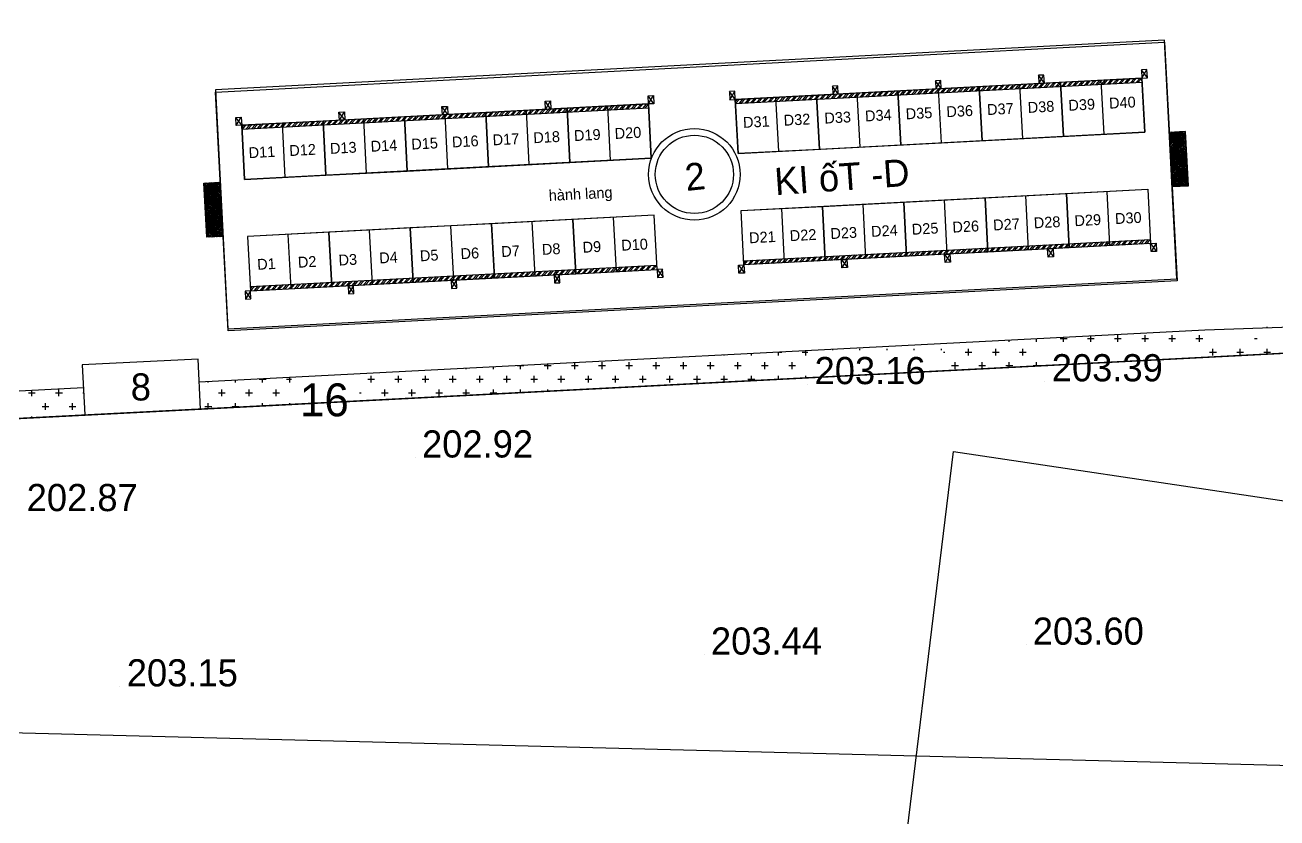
# Model space of a CAD drawing. Extents: x -31423 to 1909503, y -2344077 to 1640342.
# Drawn here: x 66375 to 112482, y -386325 to -357135 of the extents above; entities that cross this region are included whole.
import ezdxf

# ---------------------------------------------------------------- set-up
doc = ezdxf.new("R2010")
doc.units = 0
for name, color, linetype in [('Level 1', 7, 'Continuous'), ('Level 10', 7, 'Continuous'), ('Level 13', 7, 'Continuous'), ('Level 14', 7, 'Continuous'), ('Level 15', 7, 'Continuous'), ('Level 16', 7, 'Continuous'), ('Level 17', 7, 'Continuous'), ('Level 18', 7, 'Continuous'), ('Level 19', 7, 'Continuous'), ('Level 2', 7, 'Continuous'), ('Level 20', 7, 'Continuous'), ('Level 36', 7, 'Continuous')]:
    doc.layers.add(name, color=color, linetype=linetype)

# ---------------------------------------------------------------- blocks, each defined once
blk = doc.blocks.new('SC6460')
at = {"layer": 'Level 1'}
blk.add_line((0, 0), (0, 0), dxfattribs=at)
blk = doc.blocks.new('200300')
at = {"layer": 'Level 13'}
for p, q in [((-1000, 1500), (-1000, -1500)), ((1000, 1500), (-1000, 1500)), ((1000, 1500), (-1000, -1500)), ((-1000, 1500), (1000, -1500)), ((1000, -1500), (1000, 1500)), ((-1000, -1500), (1000, -1500))]:
    blk.add_line(p, q, dxfattribs=at)
at = {"layer": 'Level 18'}
for p, q in [((1000, 1500), (-1000, 1500)), ((-1000, 1500), (-1000, -1500)), ((1000, -1500), (1000, 1500)), ((-1000, -1500), (1000, -1500))]:
    blk.add_line(p, q, dxfattribs=at)
blk = doc.blocks.new('A$C074')
at = {"layer": 'Level 14'}
for p, q in [((0, 53.36), (0.64, 54)), ((0, 53.93), (0.07, 54)), ((0.31, 52.55), (0, 52.86)), ((0, 52.23), (0.31, 52.55)), ((0.03, 52.26), (0, 52.29)), ((0, 51.67), (0.6, 52.26)), ((0, 51.1), (0.88, 51.98)), ((0, 50.54), (1.16, 51.7)), ((0, 49.97), (1.44, 51.41)), ((0.03, 52.83), (1.2, 54)), ((0.03, 49.43), (1.73, 51.13)), ((0.31, 52.55), (1.77, 54)), ((2.01, 50.85), (0.31, 52.55)), ((0.31, 49.15), (2.01, 50.85)), ((2.29, 51.13), (0.6, 52.83)), ((2.58, 51.41), (0.88, 53.11)), ((2.86, 51.7), (1.16, 53.39)), ((3.14, 51.98), (1.44, 53.68)), ((3.42, 52.26), (1.73, 53.96)), ((2.01, 50.85), (3.71, 52.55)), ((3.71, 49.15), (2.01, 50.85)), ((3.71, 52.55), (2.25, 54)), ((2.29, 53.96), (2.33, 54)), ((2.29, 50.57), (3.99, 52.26)), ((2.58, 53.68), (2.9, 54)), ((2.58, 50.28), (4.27, 51.98)), ((2.86, 53.39), (3.46, 54)), ((2.86, 50), (4.56, 51.7)), ((3.14, 53.11), (4.03, 54)), ((3.14, 49.72), (4.84, 51.41)), ((3.42, 52.83), (4.6, 54)), ((3.42, 49.43), (5.12, 51.13)), ((3.71, 52.55), (5.16, 54)), ((5.4, 50.85), (3.71, 52.55)), ((3.71, 49.15), (5.4, 50.85)), ((5.69, 51.13), (3.99, 52.83)), ((5.97, 51.41), (4.27, 53.11)), ((6, 51.95), (4.56, 53.39)), ((6, 52.51), (4.84, 53.68)), ((6, 53.08), (5.12, 53.96)), ((5.4, 50.85), (6, 51.44)), ((6, 50.25), (5.4, 50.85)), ((6, 53.65), (5.65, 54)), ((5.69, 53.96), (5.73, 54)), ((5.69, 50.57), (6, 50.88)), ((5.97, 53.68), (6, 53.71)), ((356, 53.65), (356.35, 54)), ((356, 53.08), (356.88, 53.96)), ((356.03, 53.68), (356, 53.71)), ((356, 52.51), (357.16, 53.68)), ((356, 51.95), (357.45, 53.39)), ((356.6, 50.85), (356, 51.44)), ((356.31, 50.57), (356, 50.88)), ((356, 50.25), (356.6, 50.85)), ((356.03, 51.41), (357.73, 53.11)), ((356.31, 53.96), (356.27, 54)), ((356.31, 51.13), (358.01, 52.83)), ((356.6, 50.85), (358.29, 52.55)), ((358.29, 49.15), (356.6, 50.85)), ((358.29, 52.55), (356.84, 54)), ((358.58, 49.43), (356.88, 51.13)), ((358.86, 49.72), (357.16, 51.41)), ((358.58, 52.83), (357.4, 54)), ((359.14, 50), (357.45, 51.7)), ((359.43, 50.28), (357.73, 51.98)), ((358.86, 53.11), (357.97, 54)), ((359.71, 50.57), (358.01, 52.26)), ((358.29, 52.55), (359.75, 54)), ((359.99, 50.85), (358.29, 52.55)), ((358.29, 49.15), (359.99, 50.85)), ((359.14, 53.39), (358.54, 54)), ((358.58, 52.26), (360.27, 53.96)), ((358.86, 51.98), (360.56, 53.68)), ((359.43, 53.68), (359.1, 54)), ((359.14, 51.7), (360.84, 53.39)), ((359.43, 51.41), (361.12, 53.11)), ((359.71, 53.96), (359.67, 54)), ((359.71, 51.13), (361.41, 52.83)), ((359.99, 50.85), (361.69, 52.55)), ((361.69, 49.15), (359.99, 50.85)), ((361.69, 52.55), (360.23, 54)), ((361.97, 49.43), (360.27, 51.13)), ((362, 49.97), (360.56, 51.41)), ((361.97, 52.83), (360.8, 54)), ((362, 50.54), (360.84, 51.7)), ((362, 51.1), (361.12, 51.98)), ((362, 53.36), (361.36, 54)), ((362, 51.67), (361.41, 52.26)), ((361.69, 52.55), (362, 52.86)), ((362, 52.23), (361.69, 52.55)), ((362, 53.93), (361.93, 54)), ((361.97, 52.26), (362, 52.29)), ((0.31, 49.15), (0, 49.46)), ((0, 48.84), (0.31, 49.15)), ((0.03, 48.87), (0, 48.9)), ((0, 48.27), (0.6, 48.87)), ((0, 47.71), (0.88, 48.59)), ((0, 47.14), (1.16, 48.3)), ((0, 46.58), (1.44, 48.02)), ((0.03, 46.04), (1.73, 47.74)), ((2.01, 47.45), (0.31, 49.15)), ((0.31, 45.76), (2.01, 47.45)), ((2.29, 47.74), (0.6, 49.43)), ((2.58, 48.02), (0.88, 49.72)), ((2.58, 44.63), (0.88, 46.32)), ((2.86, 48.3), (1.16, 50)), ((2.86, 44.91), (1.16, 46.61)), ((3.14, 48.59), (1.44, 50.28)), ((3.14, 45.19), (1.44, 46.89)), ((3.42, 48.87), (1.73, 50.57)), ((3.42, 45.47), (1.73, 47.17)), ((2.01, 47.45), (3.71, 49.15)), ((3.71, 45.76), (2.01, 47.45)), ((2.29, 47.17), (3.99, 48.87)), ((2.58, 46.89), (4.27, 48.59)), ((2.86, 46.61), (4.56, 48.3)), ((3.14, 46.32), (4.84, 48.02)), ((3.42, 46.04), (5.12, 47.74)), ((5.4, 47.45), (3.71, 49.15)), ((3.71, 45.76), (5.4, 47.45)), ((5.69, 47.74), (3.99, 49.43)), ((5.97, 48.02), (4.27, 49.72)), ((5.97, 44.63), (4.27, 46.32)), ((6, 48.55), (4.56, 50)), ((6, 45.16), (4.56, 46.61)), ((6, 49.12), (4.84, 50.28)), ((6, 45.73), (4.84, 46.89)), ((6, 49.69), (5.12, 50.57)), ((6, 46.29), (5.12, 47.17)), ((5.4, 47.45), (6, 48.05)), ((6, 46.86), (5.4, 47.45)), ((5.69, 47.17), (6, 47.48)), ((5.97, 50.28), (6, 50.31)), ((5.97, 46.89), (6, 46.92)), ((356, 49.69), (356.88, 50.57)), ((356.03, 50.28), (356, 50.31)), ((356, 49.12), (357.16, 50.28)), ((356, 48.55), (357.45, 50)), ((356.6, 47.45), (356, 48.05)), ((356.31, 47.17), (356, 47.48)), ((356, 46.86), (356.6, 47.45)), ((356, 46.29), (356.88, 47.17)), ((356.03, 46.89), (356, 46.92)), ((356, 45.73), (357.16, 46.89)), ((356, 45.16), (357.45, 46.61)), ((356.03, 48.02), (357.73, 49.72)), ((356.03, 44.63), (357.73, 46.32)), ((356.31, 47.74), (358.01, 49.43)), ((356.6, 47.45), (358.29, 49.15)), ((358.29, 45.76), (356.6, 47.45)), ((358.58, 46.04), (356.88, 47.74)), ((358.86, 46.32), (357.16, 48.02)), ((359.14, 46.61), (357.45, 48.3)), ((359.43, 46.89), (357.73, 48.59)), ((359.71, 47.17), (358.01, 48.87)), ((359.99, 47.45), (358.29, 49.15)), ((358.29, 45.76), (359.99, 47.45)), ((358.58, 48.87), (360.27, 50.57)), ((358.58, 45.47), (360.27, 47.17)), ((358.86, 48.59), (360.56, 50.28)), ((358.86, 45.19), (360.56, 46.89)), ((359.14, 48.3), (360.84, 50)), ((359.14, 44.91), (360.84, 46.61)), ((359.43, 48.02), (361.12, 49.72)), ((359.43, 44.63), (361.12, 46.32)), ((359.71, 47.74), (361.41, 49.43)), ((359.99, 47.45), (361.69, 49.15)), ((361.69, 45.76), (359.99, 47.45)), ((361.97, 46.04), (360.27, 47.74)), ((362, 46.58), (360.56, 48.02)), ((362, 47.14), (360.84, 48.3)), ((362, 47.71), (361.12, 48.59)), ((362, 48.27), (361.41, 48.87)), ((361.69, 49.15), (362, 49.46)), ((362, 48.84), (361.69, 49.15)), ((361.97, 48.87), (362, 48.9)), ((0.31, 45.76), (0, 46.07)), ((0, 45.44), (0.31, 45.76)), ((0.03, 45.47), (0, 45.5)), ((0, 44.88), (0.6, 45.47)), ((0, 44.31), (0.88, 45.19)), ((0, 43.75), (1.16, 44.91)), ((0, 43.18), (1.44, 44.63)), ((0.31, 42.36), (0, 42.68)), ((0, 42.05), (0.31, 42.36)), ((0.03, 42.08), (0, 42.11)), ((0, 41.48), (0.6, 42.08)), ((0, 40.92), (0.88, 41.8)), ((0, 40.35), (1.16, 41.51)), ((0.03, 42.65), (1.73, 44.34)), ((2.01, 44.06), (0.31, 45.76)), ((0.31, 42.36), (2.01, 44.06)), ((2.01, 40.67), (0.31, 42.36)), ((2.29, 44.34), (0.6, 46.04)), ((2.29, 40.95), (0.6, 42.65)), ((2.58, 41.23), (0.88, 42.93)), ((2.86, 41.51), (1.16, 43.21)), ((3.14, 41.8), (1.44, 43.49)), ((3.42, 42.08), (1.73, 43.78)), ((2.01, 44.06), (3.71, 45.76)), ((3.71, 42.36), (2.01, 44.06)), ((2.01, 40.67), (3.71, 42.36)), ((2.29, 43.78), (3.99, 45.47)), ((2.29, 40.38), (3.99, 42.08)), ((2.58, 43.49), (4.27, 45.19)), ((2.58, 40.1), (4.27, 41.8)), ((2.86, 43.21), (4.56, 44.91)), ((2.86, 39.82), (4.56, 41.51)), ((3.14, 42.93), (4.84, 44.63)), ((3.42, 42.65), (5.12, 44.34)), ((5.4, 44.06), (3.71, 45.76)), ((3.71, 42.36), (5.4, 44.06)), ((5.4, 40.67), (3.71, 42.36)), ((5.69, 44.34), (3.99, 46.04)), ((5.69, 40.95), (3.99, 42.65)), ((5.97, 41.23), (4.27, 42.93)), ((6, 41.77), (4.56, 43.21)), ((6, 42.33), (4.84, 43.49)), ((6, 42.9), (5.12, 43.78)), ((5.4, 44.06), (6, 44.66)), ((6, 43.46), (5.4, 44.06)), ((5.69, 43.78), (6, 44.09)), ((5.97, 43.49), (6, 43.53)), ((356.6, 44.06), (356, 44.66)), ((356.31, 43.78), (356, 44.09)), ((356, 43.46), (356.6, 44.06)), ((356, 42.9), (356.88, 43.78)), ((356.03, 43.49), (356, 43.53)), ((356, 42.33), (357.16, 43.49)), ((356, 41.77), (357.45, 43.21)), ((356.03, 41.23), (357.73, 42.93)), ((356.31, 44.34), (358.01, 46.04)), ((356.31, 40.95), (358.01, 42.65)), ((356.6, 44.06), (358.29, 45.76)), ((358.29, 42.36), (356.6, 44.06)), ((356.6, 40.67), (358.29, 42.36)), ((358.58, 42.65), (356.88, 44.34)), ((358.86, 42.93), (357.16, 44.63)), ((359.14, 43.21), (357.45, 44.91)), ((359.14, 39.82), (357.45, 41.51)), ((359.43, 43.49), (357.73, 45.19)), ((359.43, 40.1), (357.73, 41.8)), ((359.71, 43.78), (358.01, 45.47)), ((359.71, 40.38), (358.01, 42.08)), ((359.99, 44.06), (358.29, 45.76)), ((358.29, 42.36), (359.99, 44.06)), ((359.99, 40.67), (358.29, 42.36)), ((358.58, 42.08), (360.27, 43.78)), ((358.86, 41.8), (360.56, 43.49)), ((359.14, 41.51), (360.84, 43.21)), ((359.43, 41.23), (361.12, 42.93)), ((359.71, 44.34), (361.41, 46.04)), ((359.71, 40.95), (361.41, 42.65)), ((359.99, 44.06), (361.69, 45.76)), ((361.69, 42.36), (359.99, 44.06)), ((359.99, 40.67), (361.69, 42.36)), ((361.97, 42.65), (360.27, 44.34)), ((362, 43.18), (360.56, 44.63)), ((362, 43.75), (360.84, 44.91)), ((362, 40.35), (360.84, 41.51)), ((362, 44.31), (361.12, 45.19)), ((362, 40.92), (361.12, 41.8)), ((362, 44.88), (361.41, 45.47)), ((362, 41.48), (361.41, 42.08)), ((361.69, 45.76), (362, 46.07)), ((362, 45.44), (361.69, 45.76)), ((361.69, 42.36), (362, 42.68)), ((362, 42.05), (361.69, 42.36)), ((361.97, 45.47), (362, 45.5)), ((361.97, 42.08), (362, 42.11)), ((0, 39.79), (1.44, 41.23)), ((0.31, 38.97), (0, 39.28)), ((0, 38.66), (0.31, 38.97)), ((0.03, 38.69), (0, 38.72)), ((0, 38.09), (0.6, 38.69)), ((0, 37.53), (0.88, 38.4)), ((0, 36.96), (1.16, 38.12)), ((0, 36.39), (1.44, 37.84)), ((0.03, 39.25), (1.73, 40.95)), ((0.03, 35.86), (1.73, 37.55)), ((0.31, 38.97), (2.01, 40.67)), ((2.01, 37.27), (0.31, 38.97)), ((0.31, 35.57), (2.01, 37.27)), ((2.29, 37.55), (0.6, 39.25)), ((2.58, 37.84), (0.88, 39.53)), ((2.86, 38.12), (1.16, 39.82)), ((3.14, 38.4), (1.44, 40.1)), ((3.42, 38.69), (1.73, 40.38)), ((3.42, 35.29), (1.73, 36.99)), ((3.71, 38.97), (2.01, 40.67)), ((2.01, 37.27), (3.71, 38.97)), ((3.71, 35.57), (2.01, 37.27)), ((2.29, 36.99), (3.99, 38.69)), ((2.58, 36.71), (4.27, 38.4)), ((2.86, 36.42), (4.56, 38.12)), ((3.14, 39.53), (4.84, 41.23)), ((3.14, 36.14), (4.84, 37.84)), ((3.42, 39.25), (5.12, 40.95)), ((3.42, 35.86), (5.12, 37.55)), ((3.71, 38.97), (5.4, 40.67)), ((5.4, 37.27), (3.71, 38.97)), ((3.71, 35.57), (5.4, 37.27)), ((5.69, 37.55), (3.99, 39.25)), ((5.97, 37.84), (4.27, 39.53)), ((6, 38.37), (4.56, 39.82)), ((6, 38.94), (4.84, 40.1)), ((6, 39.5), (5.12, 40.38)), ((6, 36.11), (5.12, 36.99)), ((5.4, 40.67), (6, 41.26)), ((6, 40.07), (5.4, 40.67)), ((5.4, 37.27), (6, 37.87)), ((6, 36.68), (5.4, 37.27)), ((5.69, 40.38), (6, 40.7)), ((5.69, 36.99), (6, 37.3)), ((5.97, 40.1), (6, 40.13)), ((356.6, 40.67), (356, 41.26)), ((356.31, 40.38), (356, 40.7)), ((356, 40.07), (356.6, 40.67)), ((356, 39.5), (356.88, 40.38)), ((356.03, 40.1), (356, 40.13)), ((356, 38.94), (357.16, 40.1)), ((356, 38.37), (357.45, 39.82)), ((356.6, 37.27), (356, 37.87)), ((356.31, 36.99), (356, 37.3)), ((356, 36.68), (356.6, 37.27)), ((356, 36.11), (356.88, 36.99)), ((356.03, 37.84), (357.73, 39.53)), ((356.31, 37.55), (358.01, 39.25)), ((358.29, 38.97), (356.6, 40.67)), ((356.6, 37.27), (358.29, 38.97)), ((358.29, 35.57), (356.6, 37.27)), ((358.58, 39.25), (356.88, 40.95)), ((358.58, 35.86), (356.88, 37.55)), ((358.86, 39.53), (357.16, 41.23)), ((358.86, 36.14), (357.16, 37.84)), ((359.14, 36.42), (357.45, 38.12)), ((359.43, 36.71), (357.73, 38.4)), ((359.71, 36.99), (358.01, 38.69)), ((358.29, 38.97), (359.99, 40.67)), ((359.99, 37.27), (358.29, 38.97)), ((358.29, 35.57), (359.99, 37.27)), ((358.58, 38.69), (360.27, 40.38)), ((358.58, 35.29), (360.27, 36.99)), ((358.86, 38.4), (360.56, 40.1)), ((359.14, 38.12), (360.84, 39.82)), ((359.43, 37.84), (361.12, 39.53)), ((359.71, 37.55), (361.41, 39.25)), ((361.69, 38.97), (359.99, 40.67)), ((359.99, 37.27), (361.69, 38.97)), ((361.69, 35.57), (359.99, 37.27)), ((361.97, 39.25), (360.27, 40.95)), ((361.97, 35.86), (360.27, 37.55)), ((362, 39.79), (360.56, 41.23)), ((362, 36.39), (360.56, 37.84)), ((362, 36.96), (360.84, 38.12)), ((362, 37.53), (361.12, 38.4)), ((362, 38.09), (361.41, 38.69)), ((361.69, 38.97), (362, 39.28)), ((362, 38.66), (361.69, 38.97)), ((361.97, 38.69), (362, 38.72)), ((0.31, 35.57), (0, 35.89)), ((0, 35.26), (0.31, 35.57)), ((0.03, 35.29), (0, 35.32)), ((0, 34.7), (0.6, 35.29)), ((0, 34.13), (0.88, 35.01)), ((1.89, 34), (0.31, 35.57)), ((0.44, 34), (1.16, 34.73)), ((2.29, 34.16), (0.6, 35.86)), ((2.58, 34.44), (0.88, 36.14)), ((1, 34), (1.44, 34.44)), ((2.86, 34.73), (1.16, 36.42)), ((3.14, 35.01), (1.44, 36.71)), ((1.57, 34), (1.73, 34.16)), ((2.13, 34), (3.71, 35.57)), ((2.7, 34), (3.99, 35.29)), ((3.26, 34), (4.27, 35.01)), ((5.28, 34), (3.71, 35.57)), ((3.83, 34), (4.56, 34.73)), ((5.69, 34.16), (3.99, 35.86)), ((5.97, 34.44), (4.27, 36.14)), ((4.39, 34), (4.84, 34.44)), ((6, 34.98), (4.56, 36.42)), ((6, 35.54), (4.84, 36.71)), ((4.96, 34), (5.12, 34.16)), ((5.53, 34), (6, 34.47)), ((5.97, 36.71), (6, 36.74)), ((356.03, 36.71), (356, 36.74)), ((356, 35.54), (357.16, 36.71)), ((356, 34.98), (357.45, 36.42)), ((356.47, 34), (356, 34.47)), ((356.03, 34.44), (357.73, 36.14)), ((356.31, 34.16), (358.01, 35.86)), ((356.72, 34), (358.29, 35.57)), ((357.04, 34), (356.88, 34.16)), ((357.61, 34), (357.16, 34.44)), ((358.17, 34), (357.45, 34.73)), ((358.74, 34), (357.73, 35.01)), ((359.3, 34), (358.01, 35.29)), ((359.87, 34), (358.29, 35.57)), ((358.86, 35.01), (360.56, 36.71)), ((359.14, 34.73), (360.84, 36.42)), ((359.43, 34.44), (361.12, 36.14)), ((359.71, 34.16), (361.41, 35.86)), ((360.11, 34), (361.69, 35.57)), ((360.43, 34), (360.27, 34.16)), ((361, 34), (360.56, 34.44)), ((361.57, 34), (360.84, 34.73)), ((362, 34.13), (361.12, 35.01)), ((362, 34.7), (361.41, 35.29)), ((361.69, 35.57), (362, 35.89)), ((362, 35.26), (361.69, 35.57)), ((361.97, 35.29), (362, 35.32))]:
    blk.add_line(p, q, dxfattribs=at)
at = {"layer": 'Level 15'}
blk.add_lwpolyline([(6, 88), (6, 0), (356, 0), (356, 88)], close=True, dxfattribs=at)
for points in [[(6, 34), (0, 34), (0, 54), (6, 54)], [(356, 34), (362, 34), (362, 54), (356, 54)]]:
    blk.add_lwpolyline(points, dxfattribs=at)
at = {"layer": 'Level 16'}
for p, q in [((30, 54.5), (30, 74.5)), ((60, 54.5), (60, 74.5)), ((90, 54.5), (90, 74.5)), ((120, 54.5), (120, 74.5)), ((150, 54.5), (150, 74.5)), ((212, 54.5), (212, 74.5)), ((242, 54.5), (242, 74.5)), ((272, 54.5), (272, 74.5)), ((302, 54.5), (302, 74.5)), ((332, 54.5), (332, 74.5)), ((30, 13.5), (30, 33.5)), ((60, 13.5), (60, 33.5)), ((90, 13.5), (90, 33.5)), ((120, 13.5), (120, 33.5)), ((150, 13.5), (150, 33.5)), ((212, 13.5), (212, 33.5)), ((242, 13.5), (242, 33.5)), ((272, 13.5), (272, 33.5)), ((302, 13.5), (302, 33.5)), ((332, 13.5), (332, 33.5))]:
    blk.add_line(p, q, dxfattribs=at)
for points in [[(45, 54.5), (45, 74.5), (15, 74.5), (15, 54.5)], [(75, 54.5), (75, 74.5), (45, 74.5), (45, 54.5)], [(105, 54.5), (105, 74.5), (75, 74.5), (75, 54.5)], [(135, 54.5), (135, 74.5), (105, 74.5), (105, 54.5)], [(165, 54.5), (165, 74.5), (135, 74.5), (135, 54.5)], [(197, 54.5), (197, 74.5), (227, 74.5), (227, 54.5)], [(227, 54.5), (227, 74.5), (257, 74.5), (257, 54.5)], [(257, 54.5), (257, 74.5), (287, 74.5), (287, 54.5)], [(287, 54.5), (287, 74.5), (317, 74.5), (317, 54.5)], [(317, 54.5), (317, 74.5), (347, 74.5), (347, 54.5)], [(45, 13.5), (45, 33.5), (15, 33.5), (15, 13.5)], [(75, 13.5), (75, 33.5), (45, 33.5), (45, 13.5)], [(105, 13.5), (105, 33.5), (75, 33.5), (75, 13.5)], [(135, 13.5), (135, 33.5), (105, 33.5), (105, 13.5)], [(165, 13.5), (165, 33.5), (135, 33.5), (135, 13.5)], [(197, 13.5), (197, 33.5), (227, 33.5), (227, 13.5)], [(227, 13.5), (227, 33.5), (257, 33.5), (257, 13.5)], [(257, 13.5), (257, 33.5), (287, 33.5), (287, 13.5)], [(287, 13.5), (287, 33.5), (317, 33.5), (317, 13.5)], [(317, 13.5), (317, 33.5), (347, 33.5), (347, 13.5)]]:
    blk.add_lwpolyline(points, close=True, dxfattribs=at)
for points in [[(3.75, 54), (0.75, 44), (3.75, 34)], [(5.25, 54), (2.25, 44), (5.25, 34)], [(356.75, 54), (359.75, 44), (356.75, 34)], [(358.25, 54), (361.25, 44), (358.25, 34)]]:
    blk.add_lwpolyline(points, dxfattribs=at)
at = {"layer": 'Level 17'}
for p, q in [((15, 73.67), (15.83, 74.5)), ((15.04, 73), (16.54, 74.5)), ((16.45, 73), (17.95, 74.5)), ((17.16, 73), (18.66, 74.5)), ((18.57, 73), (20.07, 74.5)), ((19.28, 73), (20.78, 74.5)), ((20.69, 73), (22.19, 74.5)), ((21.4, 73), (22.9, 74.5)), ((22.82, 73), (24.32, 74.5)), ((23.52, 73), (25.02, 74.5)), ((24.94, 73), (26.44, 74.5)), ((25.64, 73), (27.14, 74.5)), ((27.06, 73), (28.56, 74.5)), ((27.77, 73), (29.27, 74.5)), ((29.18, 73), (30.68, 74.5)), ((29.89, 73), (31.39, 74.5)), ((31.3, 73), (32.8, 74.5)), ((32.01, 73), (33.51, 74.5)), ((33.42, 73), (34.92, 74.5)), ((34.13, 73), (35.63, 74.5)), ((35.54, 73), (37.04, 74.5)), ((36.25, 73), (37.75, 74.5)), ((37.66, 73), (39.16, 74.5)), ((38.37, 73), (39.87, 74.5)), ((39.79, 73), (41.29, 74.5)), ((40.49, 73), (41.99, 74.5)), ((41.91, 73), (43.41, 74.5)), ((42.61, 73), (44.11, 74.5)), ((44.03, 73), (45.53, 74.5)), ((44.74, 73), (46.24, 74.5)), ((46.15, 73), (47.65, 74.5)), ((46.86, 73), (48.36, 74.5)), ((48.27, 73), (49.77, 74.5)), ((48.98, 73), (50.48, 74.5)), ((50.39, 73), (51.89, 74.5)), ((51.1, 73), (52.6, 74.5)), ((52.51, 73), (54.01, 74.5)), ((53.22, 73), (54.72, 74.5)), ((54.64, 73), (56.14, 74.5)), ((55.34, 73), (56.84, 74.5)), ((56.76, 73), (58.26, 74.5)), ((57.46, 73), (58.96, 74.5)), ((58.88, 73), (60.38, 74.5)), ((59.58, 73), (61.08, 74.5)), ((61, 73), (62.5, 74.5)), ((61.71, 73), (63.21, 74.5)), ((63.12, 73), (64.62, 74.5)), ((63.83, 73), (65.33, 74.5)), ((65.24, 73), (66.74, 74.5)), ((65.95, 73), (67.45, 74.5)), ((67.36, 73), (68.86, 74.5)), ((68.07, 73), (69.57, 74.5)), ((69.48, 73), (70.98, 74.5)), ((70.19, 73), (71.69, 74.5)), ((71.61, 73), (73.11, 74.5)), ((72.31, 73), (73.81, 74.5)), ((73.73, 73), (75.23, 74.5)), ((74.43, 73), (75.93, 74.5)), ((75.85, 73), (77.35, 74.5)), ((76.56, 73), (78.06, 74.5)), ((77.97, 73), (79.47, 74.5)), ((78.68, 73), (80.18, 74.5)), ((80.09, 73), (81.59, 74.5)), ((80.8, 73), (82.3, 74.5)), ((82.21, 73), (83.71, 74.5)), ((82.92, 73), (84.42, 74.5)), ((84.33, 73), (85.83, 74.5)), ((85.04, 73), (86.54, 74.5)), ((86.46, 73), (87.96, 74.5)), ((87.16, 73), (88.66, 74.5)), ((88.58, 73), (90.08, 74.5)), ((89.28, 73), (90.78, 74.5)), ((90.7, 73), (92.2, 74.5)), ((91.4, 73), (92.9, 74.5)), ((92.82, 73), (94.32, 74.5)), ((93.53, 73), (95.03, 74.5)), ((94.94, 73), (96.44, 74.5)), ((95.65, 73), (97.15, 74.5)), ((97.06, 73), (98.56, 74.5)), ((97.77, 73), (99.27, 74.5)), ((99.18, 73), (100.68, 74.5)), ((99.89, 73), (101.39, 74.5)), ((101.3, 73), (102.8, 74.5)), ((102.01, 73), (103.51, 74.5)), ((103.43, 73), (104.93, 74.5)), ((104.13, 73), (105.63, 74.5)), ((105.55, 73), (107.05, 74.5)), ((106.25, 73), (107.75, 74.5)), ((107.67, 73), (109.17, 74.5)), ((108.38, 73), (109.88, 74.5)), ((109.79, 73), (111.29, 74.5)), ((110.5, 73), (112, 74.5)), ((111.91, 73), (113.41, 74.5)), ((112.62, 73), (114.12, 74.5)), ((114.03, 73), (115.53, 74.5)), ((114.74, 73), (116.24, 74.5)), ((116.15, 73), (117.65, 74.5)), ((116.86, 73), (118.36, 74.5)), ((118.27, 73), (119.77, 74.5)), ((118.98, 73), (120.48, 74.5)), ((120.4, 73), (121.9, 74.5)), ((121.1, 73), (122.6, 74.5)), ((122.52, 73), (124.02, 74.5)), ((123.22, 73), (124.72, 74.5)), ((124.64, 73), (126.14, 74.5)), ((125.35, 73), (126.85, 74.5)), ((126.76, 73), (128.26, 74.5)), ((127.47, 73), (128.97, 74.5)), ((128.88, 73), (130.38, 74.5)), ((129.59, 73), (131.09, 74.5)), ((131, 73), (132.5, 74.5)), ((131.71, 73), (133.21, 74.5)), ((133.12, 73), (134.62, 74.5)), ((133.83, 73), (135.33, 74.5)), ((135.25, 73), (136.75, 74.5)), ((135.95, 73), (137.45, 74.5)), ((137.37, 73), (138.87, 74.5)), ((138.07, 73), (139.57, 74.5)), ((139.49, 73), (140.99, 74.5)), ((140.2, 73), (141.7, 74.5)), ((141.61, 73), (143.11, 74.5)), ((142.32, 73), (143.82, 74.5)), ((143.73, 73), (145.23, 74.5)), ((144.44, 73), (145.94, 74.5)), ((145.85, 73), (147.35, 74.5)), ((146.56, 73), (148.06, 74.5)), ((147.97, 73), (149.47, 74.5)), ((148.68, 73), (150.18, 74.5)), ((150.09, 73), (151.59, 74.5)), ((150.8, 73), (152.3, 74.5)), ((152.22, 73), (153.72, 74.5)), ((152.92, 73), (154.42, 74.5)), ((154.34, 73), (155.84, 74.5)), ((155.04, 73), (156.54, 74.5)), ((156.46, 73), (157.96, 74.5)), ((157.17, 73), (158.67, 74.5)), ((158.58, 73), (160.08, 74.5)), ((159.29, 73), (160.79, 74.5)), ((160.7, 73), (162.2, 74.5)), ((161.41, 73), (162.91, 74.5)), ((162.82, 73), (164.32, 74.5)), ((163.53, 73), (165, 74.47)), ((197, 73.67), (197.83, 74.5)), ((197.04, 73), (198.54, 74.5)), ((198.45, 73), (199.95, 74.5)), ((199.16, 73), (200.66, 74.5)), ((200.57, 73), (202.07, 74.5)), ((201.28, 73), (202.78, 74.5)), ((202.69, 73), (204.19, 74.5)), ((203.4, 73), (204.9, 74.5)), ((204.82, 73), (206.32, 74.5)), ((205.52, 73), (207.02, 74.5)), ((206.94, 73), (208.44, 74.5)), ((207.64, 73), (209.14, 74.5)), ((209.06, 73), (210.56, 74.5)), ((209.77, 73), (211.27, 74.5)), ((211.18, 73), (212.68, 74.5)), ((211.89, 73), (213.39, 74.5)), ((213.3, 73), (214.8, 74.5)), ((214.01, 73), (215.51, 74.5)), ((215.42, 73), (216.92, 74.5)), ((216.13, 73), (217.63, 74.5)), ((217.54, 73), (219.04, 74.5)), ((218.25, 73), (219.75, 74.5)), ((219.66, 73), (221.16, 74.5)), ((220.37, 73), (221.87, 74.5)), ((221.79, 73), (223.29, 74.5)), ((222.49, 73), (223.99, 74.5)), ((223.91, 73), (225.41, 74.5)), ((224.61, 73), (226.11, 74.5)), ((226.03, 73), (227.53, 74.5)), ((226.74, 73), (228.24, 74.5)), ((228.15, 73), (229.65, 74.5)), ((228.86, 73), (230.36, 74.5)), ((230.27, 73), (231.77, 74.5)), ((230.98, 73), (232.48, 74.5)), ((232.39, 73), (233.89, 74.5)), ((233.1, 73), (234.6, 74.5)), ((234.51, 73), (236.01, 74.5)), ((235.22, 73), (236.72, 74.5)), ((236.64, 73), (238.14, 74.5)), ((237.34, 73), (238.84, 74.5)), ((238.76, 73), (240.26, 74.5)), ((239.46, 73), (240.96, 74.5)), ((240.88, 73), (242.38, 74.5)), ((241.58, 73), (243.08, 74.5)), ((243, 73), (244.5, 74.5)), ((243.71, 73), (245.21, 74.5)), ((245.12, 73), (246.62, 74.5)), ((245.83, 73), (247.33, 74.5)), ((247.24, 73), (248.74, 74.5)), ((247.95, 73), (249.45, 74.5)), ((249.36, 73), (250.86, 74.5)), ((250.07, 73), (251.57, 74.5)), ((251.48, 73), (252.98, 74.5)), ((252.19, 73), (253.69, 74.5)), ((253.61, 73), (255.11, 74.5)), ((254.31, 73), (255.81, 74.5)), ((255.73, 73), (257.23, 74.5)), ((256.43, 73), (257.93, 74.5)), ((257.85, 73), (259.35, 74.5)), ((258.56, 73), (260.06, 74.5)), ((259.97, 73), (261.47, 74.5)), ((260.68, 73), (262.18, 74.5)), ((262.09, 73), (263.59, 74.5)), ((262.8, 73), (264.3, 74.5)), ((264.21, 73), (265.71, 74.5)), ((264.92, 73), (266.42, 74.5)), ((266.33, 73), (267.83, 74.5)), ((267.04, 73), (268.54, 74.5)), ((268.46, 73), (269.96, 74.5)), ((269.16, 73), (270.66, 74.5)), ((270.58, 73), (272.08, 74.5)), ((271.28, 73), (272.78, 74.5)), ((272.7, 73), (274.2, 74.5)), ((273.4, 73), (274.9, 74.5)), ((274.82, 73), (276.32, 74.5)), ((275.53, 73), (277.03, 74.5)), ((276.94, 73), (278.44, 74.5)), ((277.65, 73), (279.15, 74.5)), ((279.06, 73), (280.56, 74.5)), ((279.77, 73), (281.27, 74.5)), ((281.18, 73), (282.68, 74.5)), ((281.89, 73), (283.39, 74.5)), ((283.3, 73), (284.8, 74.5)), ((284.01, 73), (285.51, 74.5)), ((285.43, 73), (286.93, 74.5)), ((286.13, 73), (287.63, 74.5)), ((287.55, 73), (289.05, 74.5)), ((288.25, 73), (289.75, 74.5)), ((289.67, 73), (291.17, 74.5)), ((290.38, 73), (291.88, 74.5)), ((291.79, 73), (293.29, 74.5)), ((292.5, 73), (294, 74.5)), ((293.91, 73), (295.41, 74.5)), ((294.62, 73), (296.12, 74.5)), ((296.03, 73), (297.53, 74.5)), ((296.74, 73), (298.24, 74.5)), ((298.15, 73), (299.65, 74.5)), ((298.86, 73), (300.36, 74.5)), ((300.27, 73), (301.77, 74.5)), ((300.98, 73), (302.48, 74.5)), ((302.4, 73), (303.9, 74.5)), ((303.1, 73), (304.6, 74.5)), ((304.52, 73), (306.02, 74.5)), ((305.22, 73), (306.72, 74.5)), ((306.64, 73), (308.14, 74.5)), ((307.35, 73), (308.85, 74.5)), ((308.76, 73), (310.26, 74.5)), ((309.47, 73), (310.97, 74.5)), ((310.88, 73), (312.38, 74.5)), ((311.59, 73), (313.09, 74.5)), ((313, 73), (314.5, 74.5)), ((313.71, 73), (315.21, 74.5)), ((315.12, 73), (316.62, 74.5)), ((315.83, 73), (317.33, 74.5)), ((317.25, 73), (318.75, 74.5)), ((317.95, 73), (319.45, 74.5)), ((319.37, 73), (320.87, 74.5)), ((320.07, 73), (321.57, 74.5)), ((321.49, 73), (322.99, 74.5)), ((322.2, 73), (323.7, 74.5)), ((323.61, 73), (325.11, 74.5)), ((324.32, 73), (325.82, 74.5)), ((325.73, 73), (327.23, 74.5)), ((326.44, 73), (327.94, 74.5)), ((327.85, 73), (329.35, 74.5)), ((328.56, 73), (330.06, 74.5)), ((329.97, 73), (331.47, 74.5)), ((330.68, 73), (332.18, 74.5)), ((332.09, 73), (333.59, 74.5)), ((332.8, 73), (334.3, 74.5)), ((334.22, 73), (335.72, 74.5)), ((334.92, 73), (336.42, 74.5)), ((336.34, 73), (337.84, 74.5)), ((337.04, 73), (338.54, 74.5)), ((338.46, 73), (339.96, 74.5)), ((339.17, 73), (340.67, 74.5)), ((340.58, 73), (342.08, 74.5)), ((341.29, 73), (342.79, 74.5)), ((342.7, 73), (344.2, 74.5)), ((343.41, 73), (344.91, 74.5)), ((344.82, 73), (346.32, 74.5)), ((345.53, 73), (347, 74.47)), ((165, 73), (15, 73)), ((164.94, 73), (165, 73.06)), ((197, 73), (347, 73)), ((346.94, 73), (347, 73.06)), ((15, 14.17), (15.83, 15)), ((165, 15), (15, 15)), ((15.04, 13.5), (16.54, 15)), ((16.45, 13.5), (17.95, 15)), ((17.16, 13.5), (18.66, 15)), ((18.57, 13.5), (20.07, 15)), ((19.28, 13.5), (20.78, 15)), ((20.69, 13.5), (22.19, 15)), ((21.4, 13.5), (22.9, 15)), ((22.82, 13.5), (24.32, 15)), ((23.52, 13.5), (25.02, 15)), ((24.94, 13.5), (26.44, 15)), ((25.64, 13.5), (27.14, 15)), ((27.06, 13.5), (28.56, 15)), ((27.77, 13.5), (29.27, 15)), ((29.18, 13.5), (30.68, 15)), ((29.89, 13.5), (31.39, 15)), ((31.3, 13.5), (32.8, 15)), ((32.01, 13.5), (33.51, 15)), ((33.42, 13.5), (34.92, 15)), ((34.13, 13.5), (35.63, 15)), ((35.54, 13.5), (37.04, 15)), ((36.25, 13.5), (37.75, 15)), ((37.66, 13.5), (39.16, 15)), ((38.37, 13.5), (39.87, 15)), ((39.79, 13.5), (41.29, 15)), ((40.49, 13.5), (41.99, 15)), ((41.91, 13.5), (43.41, 15)), ((42.61, 13.5), (44.11, 15)), ((44.03, 13.5), (45.53, 15)), ((44.74, 13.5), (46.24, 15)), ((46.15, 13.5), (47.65, 15)), ((46.86, 13.5), (48.36, 15)), ((48.27, 13.5), (49.77, 15)), ((48.98, 13.5), (50.48, 15)), ((50.39, 13.5), (51.89, 15)), ((51.1, 13.5), (52.6, 15)), ((52.51, 13.5), (54.01, 15)), ((53.22, 13.5), (54.72, 15)), ((54.64, 13.5), (56.14, 15)), ((55.34, 13.5), (56.84, 15)), ((56.76, 13.5), (58.26, 15)), ((57.46, 13.5), (58.96, 15)), ((58.88, 13.5), (60.38, 15)), ((59.58, 13.5), (61.08, 15)), ((61, 13.5), (62.5, 15)), ((61.71, 13.5), (63.21, 15)), ((63.12, 13.5), (64.62, 15)), ((63.83, 13.5), (65.33, 15)), ((65.24, 13.5), (66.74, 15)), ((65.95, 13.5), (67.45, 15)), ((67.36, 13.5), (68.86, 15)), ((68.07, 13.5), (69.57, 15)), ((69.48, 13.5), (70.98, 15)), ((70.19, 13.5), (71.69, 15)), ((71.61, 13.5), (73.11, 15)), ((72.31, 13.5), (73.81, 15)), ((73.73, 13.5), (75.23, 15)), ((74.43, 13.5), (75.93, 15)), ((75.85, 13.5), (77.35, 15)), ((76.56, 13.5), (78.06, 15)), ((77.97, 13.5), (79.47, 15)), ((78.68, 13.5), (80.18, 15)), ((80.09, 13.5), (81.59, 15)), ((80.8, 13.5), (82.3, 15)), ((82.21, 13.5), (83.71, 15)), ((82.92, 13.5), (84.42, 15)), ((84.33, 13.5), (85.83, 15)), ((85.04, 13.5), (86.54, 15)), ((86.46, 13.5), (87.96, 15)), ((87.16, 13.5), (88.66, 15)), ((88.58, 13.5), (90.08, 15)), ((89.28, 13.5), (90.78, 15)), ((90.7, 13.5), (92.2, 15)), ((91.4, 13.5), (92.9, 15)), ((92.82, 13.5), (94.32, 15)), ((93.53, 13.5), (95.03, 15)), ((94.94, 13.5), (96.44, 15)), ((95.65, 13.5), (97.15, 15)), ((97.06, 13.5), (98.56, 15)), ((97.77, 13.5), (99.27, 15)), ((99.18, 13.5), (100.68, 15)), ((99.89, 13.5), (101.39, 15)), ((101.3, 13.5), (102.8, 15)), ((102.01, 13.5), (103.51, 15)), ((103.43, 13.5), (104.93, 15)), ((104.13, 13.5), (105.63, 15)), ((105.55, 13.5), (107.05, 15)), ((106.25, 13.5), (107.75, 15)), ((107.67, 13.5), (109.17, 15)), ((108.38, 13.5), (109.88, 15)), ((109.79, 13.5), (111.29, 15)), ((110.5, 13.5), (112, 15)), ((111.91, 13.5), (113.41, 15)), ((112.62, 13.5), (114.12, 15)), ((114.03, 13.5), (115.53, 15)), ((114.74, 13.5), (116.24, 15)), ((116.15, 13.5), (117.65, 15)), ((116.86, 13.5), (118.36, 15)), ((118.27, 13.5), (119.77, 15)), ((118.98, 13.5), (120.48, 15)), ((120.4, 13.5), (121.9, 15)), ((121.1, 13.5), (122.6, 15)), ((122.52, 13.5), (124.02, 15)), ((123.22, 13.5), (124.72, 15)), ((124.64, 13.5), (126.14, 15)), ((125.35, 13.5), (126.85, 15)), ((126.76, 13.5), (128.26, 15)), ((127.47, 13.5), (128.97, 15)), ((128.88, 13.5), (130.38, 15)), ((129.59, 13.5), (131.09, 15)), ((131, 13.5), (132.5, 15)), ((131.71, 13.5), (133.21, 15)), ((133.12, 13.5), (134.62, 15)), ((133.83, 13.5), (135.33, 15)), ((135.25, 13.5), (136.75, 15)), ((135.95, 13.5), (137.45, 15)), ((137.37, 13.5), (138.87, 15)), ((138.07, 13.5), (139.57, 15)), ((139.49, 13.5), (140.99, 15)), ((140.2, 13.5), (141.7, 15)), ((141.61, 13.5), (143.11, 15)), ((142.32, 13.5), (143.82, 15)), ((143.73, 13.5), (145.23, 15)), ((144.44, 13.5), (145.94, 15)), ((145.85, 13.5), (147.35, 15)), ((146.56, 13.5), (148.06, 15)), ((147.97, 13.5), (149.47, 15)), ((148.68, 13.5), (150.18, 15)), ((150.09, 13.5), (151.59, 15)), ((150.8, 13.5), (152.3, 15)), ((152.22, 13.5), (153.72, 15)), ((152.92, 13.5), (154.42, 15)), ((154.34, 13.5), (155.84, 15)), ((155.04, 13.5), (156.54, 15)), ((156.46, 13.5), (157.96, 15)), ((157.17, 13.5), (158.67, 15)), ((158.58, 13.5), (160.08, 15)), ((159.29, 13.5), (160.79, 15)), ((160.7, 13.5), (162.2, 15)), ((161.41, 13.5), (162.91, 15)), ((162.82, 13.5), (164.32, 15)), ((163.53, 13.5), (165, 14.97)), ((197, 15), (347, 15)), ((197, 14.17), (197.83, 15)), ((197.04, 13.5), (198.54, 15)), ((198.45, 13.5), (199.95, 15)), ((199.16, 13.5), (200.66, 15)), ((200.57, 13.5), (202.07, 15)), ((201.28, 13.5), (202.78, 15)), ((202.69, 13.5), (204.19, 15)), ((203.4, 13.5), (204.9, 15)), ((204.82, 13.5), (206.32, 15)), ((205.52, 13.5), (207.02, 15)), ((206.94, 13.5), (208.44, 15)), ((207.64, 13.5), (209.14, 15)), ((209.06, 13.5), (210.56, 15)), ((209.77, 13.5), (211.27, 15)), ((211.18, 13.5), (212.68, 15)), ((211.89, 13.5), (213.39, 15)), ((213.3, 13.5), (214.8, 15)), ((214.01, 13.5), (215.51, 15)), ((215.42, 13.5), (216.92, 15)), ((216.13, 13.5), (217.63, 15)), ((217.54, 13.5), (219.04, 15)), ((218.25, 13.5), (219.75, 15)), ((219.66, 13.5), (221.16, 15)), ((220.37, 13.5), (221.87, 15)), ((221.79, 13.5), (223.29, 15)), ((222.49, 13.5), (223.99, 15)), ((223.91, 13.5), (225.41, 15)), ((224.61, 13.5), (226.11, 15)), ((226.03, 13.5), (227.53, 15)), ((226.74, 13.5), (228.24, 15)), ((228.15, 13.5), (229.65, 15)), ((228.86, 13.5), (230.36, 15)), ((230.27, 13.5), (231.77, 15)), ((230.98, 13.5), (232.48, 15)), ((232.39, 13.5), (233.89, 15)), ((233.1, 13.5), (234.6, 15)), ((234.51, 13.5), (236.01, 15)), ((235.22, 13.5), (236.72, 15)), ((236.64, 13.5), (238.14, 15)), ((237.34, 13.5), (238.84, 15)), ((238.76, 13.5), (240.26, 15)), ((239.46, 13.5), (240.96, 15)), ((240.88, 13.5), (242.38, 15)), ((241.58, 13.5), (243.08, 15)), ((243, 13.5), (244.5, 15)), ((243.71, 13.5), (245.21, 15)), ((245.12, 13.5), (246.62, 15)), ((245.83, 13.5), (247.33, 15)), ((247.24, 13.5), (248.74, 15)), ((247.95, 13.5), (249.45, 15)), ((249.36, 13.5), (250.86, 15)), ((250.07, 13.5), (251.57, 15)), ((251.48, 13.5), (252.98, 15)), ((252.19, 13.5), (253.69, 15)), ((253.61, 13.5), (255.11, 15)), ((254.31, 13.5), (255.81, 15)), ((255.73, 13.5), (257.23, 15)), ((256.43, 13.5), (257.93, 15)), ((257.85, 13.5), (259.35, 15)), ((258.56, 13.5), (260.06, 15)), ((259.97, 13.5), (261.47, 15)), ((260.68, 13.5), (262.18, 15)), ((262.09, 13.5), (263.59, 15)), ((262.8, 13.5), (264.3, 15)), ((264.21, 13.5), (265.71, 15)), ((264.92, 13.5), (266.42, 15)), ((266.33, 13.5), (267.83, 15)), ((267.04, 13.5), (268.54, 15)), ((268.46, 13.5), (269.96, 15)), ((269.16, 13.5), (270.66, 15)), ((270.58, 13.5), (272.08, 15)), ((271.28, 13.5), (272.78, 15)), ((272.7, 13.5), (274.2, 15)), ((273.4, 13.5), (274.9, 15)), ((274.82, 13.5), (276.32, 15)), ((275.53, 13.5), (277.03, 15)), ((276.94, 13.5), (278.44, 15)), ((277.65, 13.5), (279.15, 15)), ((279.06, 13.5), (280.56, 15)), ((279.77, 13.5), (281.27, 15)), ((281.18, 13.5), (282.68, 15)), ((281.89, 13.5), (283.39, 15)), ((283.3, 13.5), (284.8, 15)), ((284.01, 13.5), (285.51, 15)), ((285.43, 13.5), (286.93, 15)), ((286.13, 13.5), (287.63, 15)), ((287.55, 13.5), (289.05, 15)), ((288.25, 13.5), (289.75, 15)), ((289.67, 13.5), (291.17, 15)), ((290.38, 13.5), (291.88, 15)), ((291.79, 13.5), (293.29, 15)), ((292.5, 13.5), (294, 15)), ((293.91, 13.5), (295.41, 15)), ((294.62, 13.5), (296.12, 15)), ((296.03, 13.5), (297.53, 15)), ((296.74, 13.5), (298.24, 15)), ((298.15, 13.5), (299.65, 15)), ((298.86, 13.5), (300.36, 15)), ((300.27, 13.5), (301.77, 15)), ((300.98, 13.5), (302.48, 15)), ((302.4, 13.5), (303.9, 15)), ((303.1, 13.5), (304.6, 15)), ((304.52, 13.5), (306.02, 15)), ((305.22, 13.5), (306.72, 15)), ((306.64, 13.5), (308.14, 15)), ((307.35, 13.5), (308.85, 15)), ((308.76, 13.5), (310.26, 15)), ((309.47, 13.5), (310.97, 15)), ((310.88, 13.5), (312.38, 15)), ((311.59, 13.5), (313.09, 15)), ((313, 13.5), (314.5, 15)), ((313.71, 13.5), (315.21, 15)), ((315.12, 13.5), (316.62, 15)), ((315.83, 13.5), (317.33, 15)), ((317.25, 13.5), (318.75, 15)), ((317.95, 13.5), (319.45, 15)), ((319.37, 13.5), (320.87, 15)), ((320.07, 13.5), (321.57, 15)), ((321.49, 13.5), (322.99, 15)), ((322.2, 13.5), (323.7, 15)), ((323.61, 13.5), (325.11, 15)), ((324.32, 13.5), (325.82, 15)), ((325.73, 13.5), (327.23, 15)), ((326.44, 13.5), (327.94, 15)), ((327.85, 13.5), (329.35, 15)), ((328.56, 13.5), (330.06, 15)), ((329.97, 13.5), (331.47, 15)), ((330.68, 13.5), (332.18, 15)), ((332.09, 13.5), (333.59, 15)), ((332.8, 13.5), (334.3, 15)), ((334.22, 13.5), (335.72, 15)), ((334.92, 13.5), (336.42, 15)), ((336.34, 13.5), (337.84, 15)), ((337.04, 13.5), (338.54, 15)), ((338.46, 13.5), (339.96, 15)), ((339.17, 13.5), (340.67, 15)), ((340.58, 13.5), (342.08, 15)), ((341.29, 13.5), (342.79, 15)), ((342.7, 13.5), (344.2, 15)), ((343.41, 13.5), (344.91, 15)), ((344.82, 13.5), (346.32, 15)), ((345.53, 13.5), (347, 14.97)), ((164.94, 13.5), (165, 13.56)), ((346.94, 13.5), (347, 13.56))]:
    blk.add_line(p, q, dxfattribs=at)
for points in [[(165, 54.5), (15, 54.5), (15, 74.5), (165, 74.5)], [(197, 54.5), (347, 54.5), (347, 74.5), (197, 74.5)], [(165, 33.5), (15, 33.5), (15, 13.5), (165, 13.5)], [(197, 33.5), (347, 33.5), (347, 13.5), (197, 13.5)]]:
    blk.add_lwpolyline(points, close=True, dxfattribs=at)
at = {"layer": 'Level 13', "xscale": 0.0010000000002037268}
for p, yscale in [((14, 76), -0.0010000000002037268), ((52, 76), -0.0010000000002037268), ((90, 76), -0.0010000000002037268), ((128, 76), -0.0010000000002037268), ((166, 76), -0.0010000000002037268), ((14, 12), 0.0010000000002037268), ((52, 12), 0.0010000000002037268), ((90, 12), 0.0010000000002037268), ((128, 12), 0.0010000000002037268), ((166, 12), 0.0010000000002037268)]:
    blk.add_blockref('200300', p, dxfattribs=dict(at, yscale=yscale))
at = {"layer": 'Level 13', "xscale": 0.0010000000002037268, "rotation": 180}
for p, yscale in [((196, 76), 0.0010000000002037268), ((234, 76), 0.0010000000002037268), ((272, 76), 0.0010000000002037268), ((310, 76), 0.0010000000002037268), ((348, 76), 0.0010000000002037268), ((196, 12), -0.0010000000002037268), ((234, 12), -0.0010000000002037268), ((272, 12), -0.0010000000002037268), ((310, 12), -0.0010000000002037268), ((348, 12), -0.0010000000002037268)]:
    blk.add_blockref('200300', p, dxfattribs=dict(at, yscale=yscale))
at = {"layer": 'Level 19'}
for s, p in [('D11', (16.99, 62.27)), ('D12', (31.99, 62.27)), ('D13', (46.99, 62.27)), ('D14', (61.99, 62.27)), ('D15', (76.99, 62.27)), ('D16', (91.99, 62.27)), ('D17', (106.99, 62.27)), ('D18', (121.99, 62.27)), ('D19', (136.99, 62.27)), ('D20', (151.99, 62.27)), ('D31', (199.41, 63.86)), ('D32', (214.41, 63.86)), ('D33', (229.41, 63.86)), ('D34', (244.41, 63.86)), ('D35', (259.41, 63.86)), ('D36', (274.41, 63.86)), ('D37', (289.41, 63.86)), ('D38', (304.41, 63.86)), ('D39', (319.41, 63.86)), ('D40', (334.41, 63.86)), ('hành lang ', (126.55, 40.75)), ('D1', (17.99, 21.05)), ('D2', (32.99, 21.05)), ('D3', (47.99, 21.05)), ('D4', (62.99, 21.05)), ('D5', (77.99, 21.05)), ('D6', (92.99, 21.05)), ('D7', (107.99, 21.05)), ('D8', (122.99, 21.05)), ('D9', (137.99, 21.05)), ('D10', (152.24, 21.05)), ('D21', (199.41, 21.31)), ('D22', (214.41, 21.31)), ('D23', (229.41, 21.31)), ('D24', (244.41, 21.31)), ('D25', (259.41, 21.31)), ('D26', (274.41, 21.31)), ('D27', (289.41, 21.31)), ('D28', (304.41, 21.31)), ('D29', (319.41, 21.31)), ('D30', (334.36, 21.31))]:
    blk.add_text(s, height=4, dxfattribs=at).set_placement(p)

msp = doc.modelspace()

# ---------------------------------------------------------------- linework, layer by layer
at = {"layer": 'Level 1'}
msp.add_lwpolyline([(98252, -391859), (100568, -372836), (122933, -376166)], dxfattribs=at)
at = {"layer": 'Level 13'}
msp.add_line((118126, -368936), (46921, -372609), dxfattribs=at)
at = {"layer": 'Level 14'}
for p, q in [((112125, -368299), (112125, -368249)), ((101625, -368799), (101625, -368790)), ((102625, -368799), (102625, -368739)), ((103625, -368799), (103625, -368687)), ((104500, -368674), (104750, -368674)), ((104625, -368799), (104625, -368636)), ((105500, -368674), (105750, -368674)), ((105625, -368799), (105625, -368584)), ((106500, -368674), (106750, -368674)), ((106625, -368799), (106625, -368549)), ((107500, -368674), (107750, -368674)), ((107625, -368799), (107625, -368549)), ((108500, -368674), (108750, -368674)), ((108625, -368799), (108625, -368549)), ((109500, -368674), (109750, -368674)), ((109625, -368799), (109625, -368549)), ((111655, -368674), (111750, -368674)), ((92125, -369299), (92125, -369279)), ((93125, -369299), (93125, -369228)), ((94125, -369299), (94125, -369176)), ((94165, -369174), (94250, -369174)), ((95000, -369174), (95203, -369174)), ((95125, -369299), (95125, -369125)), ((96125, -369105), (96125, -369073)), ((97125, -369105), (97125, -369049)), ((98125, -369105), (98125, -369049)), ((99125, -369105), (99125, -369049)), ((100125, -369105), (100125, -369049)), ((100203, -369174), (100250, -369174)), ((101000, -369174), (101250, -369174)), ((101125, -369299), (101125, -369049)), ((102000, -369174), (102250, -369174)), ((102125, -369299), (102125, -369049)), ((103000, -369174), (103250, -369174)), ((103125, -369299), (103125, -369049)), ((110000, -369174), (110250, -369174)), ((110125, -369299), (110125, -369049)), ((111000, -369174), (111250, -369174)), ((111125, -369297), (111125, -369049)), ((112000, -369174), (112250, -369174)), ((112125, -369246), (112125, -369049)), ((82625, -369799), (82625, -369768)), ((83625, -369799), (83625, -369717)), ((84500, -369674), (84750, -369674)), ((84625, -369799), (84625, -369665)), ((85500, -369674), (85750, -369674)), ((85625, -369799), (85625, -369614)), ((86500, -369674), (86750, -369674)), ((86625, -369799), (86625, -369562)), ((87500, -369674), (87750, -369674)), ((87625, -369799), (87625, -369549)), ((88500, -369674), (88750, -369674)), ((88625, -369799), (88625, -369549)), ((89500, -369674), (89750, -369674)), ((89625, -369799), (89625, -369549)), ((90500, -369674), (90750, -369674)), ((90625, -369799), (90625, -369549)), ((91500, -369674), (91750, -369674)), ((91625, -369799), (91625, -369549)), ((92500, -369674), (92750, -369674)), ((92625, -369799), (92625, -369549)), ((93500, -369674), (93750, -369674)), ((93625, -369799), (93625, -369549)), ((94500, -369674), (94750, -369674)), ((94625, -369799), (94625, -369549)), ((100500, -369674), (100750, -369674)), ((100625, -369799), (100625, -369549)), ((101500, -369674), (101750, -369674)), ((101625, -369787), (101625, -369549)), ((102500, -369674), (102750, -369674)), ((102625, -369736), (102625, -369549)), ((103500, -369674), (103750, -369674)), ((103625, -369684), (103625, -369549)), ((74125, -370299), (74125, -370206)), ((75000, -370174), (75250, -370174)), ((75125, -370299), (75125, -370155)), ((76000, -370174), (76189, -370174)), ((76125, -370299), (76125, -370103)), ((79000, -370174), (79250, -370174)), ((79125, -370299), (79125, -370049)), ((80000, -370174), (80250, -370174)), ((80125, -370299), (80125, -370049)), ((81000, -370174), (81250, -370174)), ((81125, -370299), (81125, -370049)), ((82000, -370174), (82250, -370174)), ((82125, -370299), (82125, -370049)), ((83000, -370174), (83250, -370174)), ((83125, -370299), (83125, -370049)), ((84000, -370174), (84250, -370174)), ((84125, -370299), (84125, -370049)), ((85000, -370174), (85250, -370174)), ((85125, -370299), (85125, -370049)), ((86000, -370174), (86250, -370174)), ((86125, -370299), (86125, -370049)), ((87000, -370174), (87250, -370174)), ((87125, -370299), (87125, -370049)), ((88000, -370174), (88250, -370174)), ((88125, -370299), (88125, -370049)), ((89000, -370174), (89250, -370174)), ((89125, -370299), (89125, -370049)), ((90000, -370174), (90250, -370174)), ((90125, -370299), (90125, -370049)), ((91000, -370174), (91250, -370174)), ((91125, -370299), (91125, -370049)), ((92000, -370174), (92250, -370174)), ((92125, -370277), (92125, -370049)), ((93000, -370174), (93250, -370174)), ((93125, -370226), (93125, -370049)), ((94000, -370174), (94126, -370174)), ((94125, -370174), (94125, -370049)), ((95125, -370123), (95125, -370049)), ((66500, -370674), (66750, -370674)), ((66625, -370799), (66625, -370592)), ((67500, -370674), (67750, -370674)), ((67625, -370799), (67625, -370549)), ((68500, -370674), (68535, -370674)), ((73125, -370299), (73125, -370258)), ((73500, -370674), (73750, -370674)), ((73625, -370799), (73625, -370549)), ((74500, -370674), (74750, -370674)), ((74625, -370799), (74625, -370549)), ((75500, -370674), (75750, -370674)), ((75625, -370799), (75625, -370549)), ((78687, -370674), (78750, -370674)), ((79500, -370674), (79750, -370674)), ((79625, -370799), (79625, -370549)), ((80500, -370674), (80750, -370674)), ((80625, -370799), (80625, -370549)), ((81500, -370674), (81750, -370674)), ((81625, -370799), (81625, -370549)), ((82500, -370674), (82750, -370674)), ((82625, -370767), (82625, -370549)), ((83500, -370674), (83750, -370674)), ((83625, -370716), (83625, -370549)), ((84625, -370664), (84625, -370549)), ((85625, -370613), (85625, -370549)), ((86625, -370561), (86625, -370549)), ((67125, -371299), (67125, -371049)), ((68125, -371299), (68125, -371049)), ((73125, -371257), (73125, -371049)), ((74125, -371206), (74125, -371049)), ((75125, -371154), (75125, -371049)), ((76125, -371103), (76125, -371049)), ((66625, -371593), (66625, -371549)), ((67000, -371174), (67250, -371174)), ((68000, -371174), (68250, -371174)), ((73000, -371174), (73250, -371174)), ((74000, -371174), (74250, -371174))]:
    msp.add_line(p, q, dxfattribs=at)
at = {"layer": 'Level 2'}
msp.add_lwpolyline([(171781, -385904), (165505, -300552), (-14454, -310580), (2779, -381562), (171781, -385904)], dxfattribs=at)
at = {"layer": 'Level 20'}
for radius in [1687, 1441]:
    msp.add_circle((91026, -362632), radius, dxfattribs=at)
at = {"layer": 'Level 36'}
for points in [[(69658, -323695), (69764, -325692), (105609, -323792), (105503, -321795), (113341, -321392), (114670, -343761), (112873, -343868), (112668, -343780), (113178, -352365), (113377, -352353), (113371, -352253), (115168, -352146), (115832, -362931), (115840, -363855), (112794, -364016), (112964, -367219), (113019, -368254), (109828, -368370), (72791, -370276)], [(50793, -324689), (44422, -325024), (46921, -372609), (116171, -369037), (116141, -368523), (116115, -368091), (113019, -368254), (114032, -368201), (114029, -368152)], [(68526, -370495), (52861, -371301), (50756, -331215), (51133, -331199), (50793, -324689)]]:
    msp.add_lwpolyline(points, dxfattribs=at)
for points in [[(73391, -359603), (108343, -357767), (108804, -366555), (73852, -368391)], [(72749, -369434), (68484, -369648), (68576, -371486), (72841, -371272)]]:
    msp.add_lwpolyline(points, close=True, dxfattribs=at)

# ---------------------------------------------------------------- block references
at = {"layer": 'Level 10', "xscale": 0.1, "yscale": 0.10000000000000002}
for p in [(95203, -370355), (103939, -370251), (80746, -373056), (91386, -380312), (103240, -379947), (69872, -381482)]:
    msp.add_blockref('SC6460', p, dxfattribs=at)
at = {"layer": 'Level 13', "xscale": 99.99999999998045, "yscale": 99.99999288355546, "rotation": 3.0058636355291988}
msp.add_blockref('A$C074', (73249, -368345), dxfattribs=at)

# ---------------------------------------------------------------- texts
at = {"layer": 'Level 10'}
for s, p in [('203.39', (104189, -370251)), ('203.16', (95453, -370355)), ('202.92', (80996, -373056)), ('202.87', (66435, -375030)), ('203.60', (103490, -379947)), ('203.44', (91636, -380312)), ('203.15', (70122, -381482))]:
    msp.add_text(s, height=1000, dxfattribs=at).set_placement(p)
at = {"layer": 'Level 20'}
for s, rotation, p in [('2', 6.0984, (90733, -363246)), ('KI ốT -D', 4.0329, (94013, -363400))]:
    msp.add_text(s, height=1000, rotation=rotation, dxfattribs=at).set_placement(p)
for s, height, p in [('8', 1000, (70269, -370956)), ('16', 1210, (76498, -371538))]:
    msp.add_text(s, height=height, dxfattribs=at).set_placement(p)

doc.saveas('drawing.dxf')
